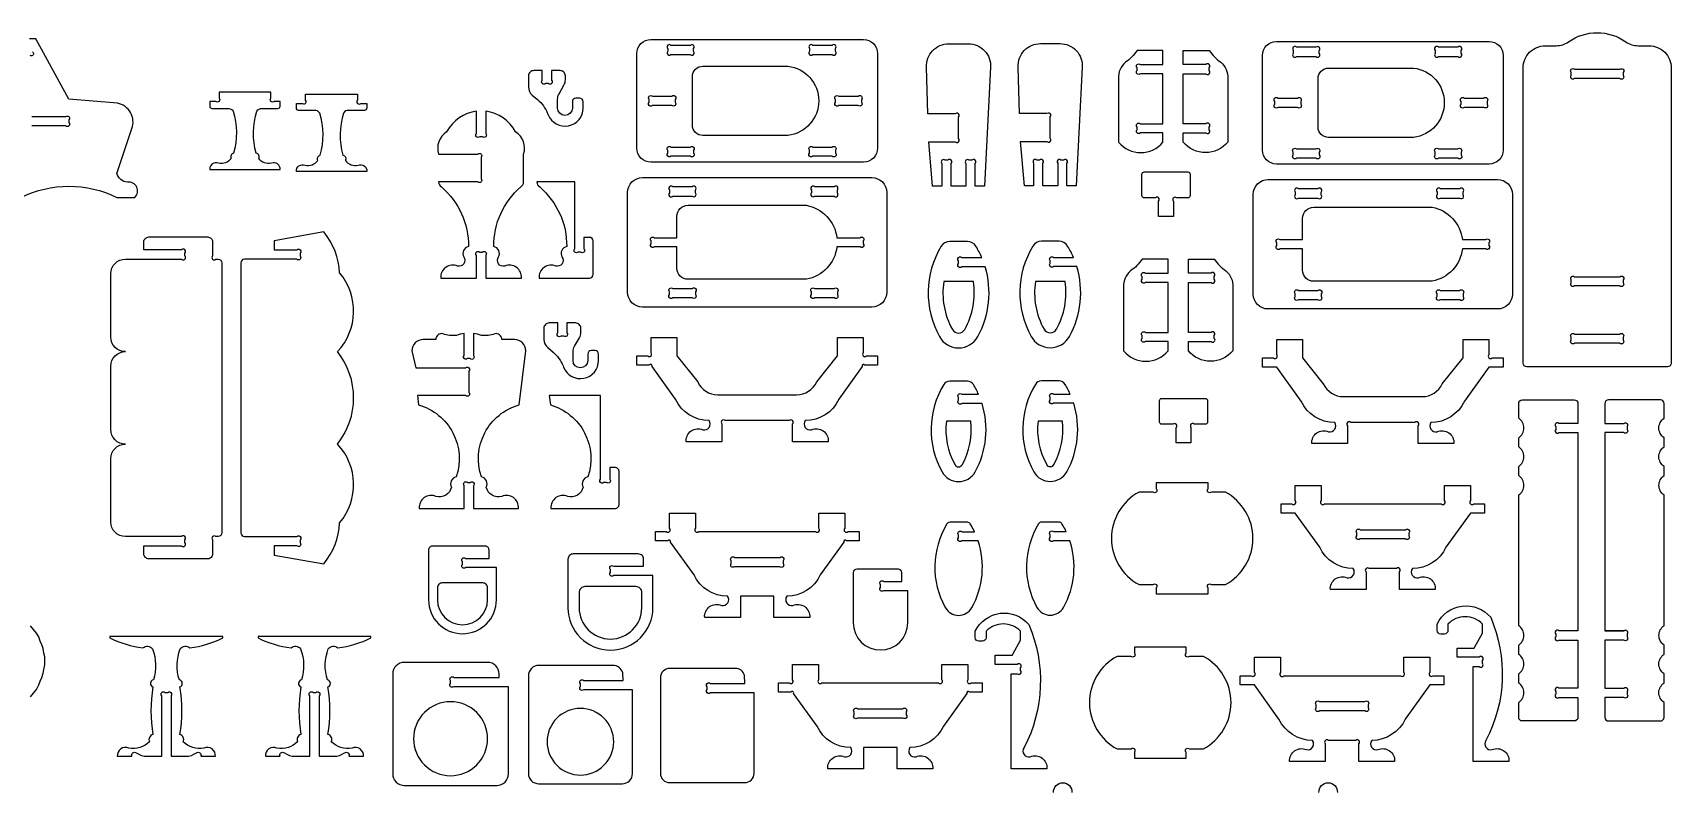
# Model space of a CAD drawing. Extents: x 4755 to 4925, y 1482 to 1588.
# Drawn here: x 4836.2 to 4924.7, y 1547.3 to 1588.1 of the extents above; entities that cross this region are included whole.
import ezdxf

# ---------------------------------------------------------------- set-up
doc = ezdxf.new("R2010")
doc.units = 0
doc.header["$MEASUREMENT"] = 0
doc.layers.add('LAYER1', color=18, linetype='CONTINUOUS')

msp = doc.modelspace()

# ---------------------------------------------------------------- linework, layer by layer
at = {"layer": 'LAYER1'}
for points in [[(4916.916, 1570.077, -0.414214), (4916.716, 1570.277), (4916.716, 1586.239, -0.414214), (4917.916, 1587.439), (4918.508, 1587.439, 0.155074), (4919.163, 1587.647, -0.31779), (4922.269, 1587.647, 0.155074), (4922.924, 1587.439), (4923.516, 1587.439, -0.414214), (4924.716, 1586.239), (4924.716, 1570.277, -0.414214), (4924.516, 1570.077)], [(4868.839, 1581.898), (4868.839, 1587.023, -0.414214), (4869.589, 1587.773), (4881.089, 1587.773, -0.414214), (4881.839, 1587.023), (4881.839, 1581.898, -0.414214), (4881.089, 1581.148), (4869.589, 1581.148, -0.414214)], [(4870.504, 1587.284), (4870.504, 1587.137, 1), (4870.681, 1586.96), (4871.727, 1586.96, 1), (4871.904, 1587.137), (4871.904, 1587.284, 1), (4871.727, 1587.46), (4870.681, 1587.46, 1)], [(4878.169, 1587.284), (4878.169, 1587.137, 1), (4878.346, 1586.96), (4879.392, 1586.96, 1), (4879.569, 1587.137), (4879.569, 1587.284, 1), (4879.392, 1587.46), (4878.346, 1587.46, 1)], [(4884.818, 1579.847), (4884.607, 1582.247), (4886.042, 1582.247, 1), (4886.218, 1582.423), (4886.218, 1583.582, 1), (4886.042, 1583.759), (4884.564, 1583.759), (4884.491, 1586.278, -0.431081), (4885.689, 1587.547), (4886.748, 1587.547, -0.431081), (4887.946, 1586.278), (4887.618, 1579.847), (4887.118, 1579.847), (4887.118, 1581.07, 1), (4886.942, 1581.247), (4886.795, 1581.247, 1), (4886.618, 1581.07), (4886.618, 1579.847), (4885.818, 1579.847), (4885.818, 1581.07, 1), (4885.642, 1581.247), (4885.495, 1581.247, 1), (4885.318, 1581.07), (4885.318, 1579.847)], [(4889.771, 1579.856), (4889.56, 1582.256), (4890.994, 1582.256, 1), (4891.171, 1582.433), (4891.171, 1583.592, 1), (4890.994, 1583.768), (4889.516, 1583.768), (4889.443, 1586.288, -0.431081), (4890.641, 1587.556), (4891.7, 1587.556, -0.431081), (4892.898, 1586.288), (4892.571, 1579.856), (4892.071, 1579.856), (4892.071, 1581.08, 1), (4891.894, 1581.256), (4891.747, 1581.256, 1), (4891.571, 1581.08), (4891.571, 1579.856), (4890.771, 1579.856), (4890.771, 1581.08, 1), (4890.594, 1581.256), (4890.447, 1581.256, 1), (4890.271, 1581.08), (4890.271, 1579.856)], [(4894.86, 1585.672), (4894.86, 1582.221, 0.468323), (4897.26, 1582.221), (4897.26, 1582.721), (4896.037, 1582.721, -1), (4895.86, 1582.898), (4895.86, 1583.044, -1), (4896.037, 1583.221), (4897.26, 1583.221), (4897.26, 1585.922), (4896.037, 1585.922, -1), (4895.86, 1586.099), (4895.86, 1586.246, -1), (4896.037, 1586.422), (4897.26, 1586.422), (4897.26, 1587.172), (4895.86, 1587.172, -0.082449), (4895.234, 1586.546, 0.237515)], [(4900.759, 1585.672), (4900.759, 1582.221, -0.468323), (4898.359, 1582.221), (4898.359, 1582.721), (4899.582, 1582.721, 1), (4899.759, 1582.898), (4899.759, 1583.044, 1), (4899.582, 1583.221), (4898.359, 1583.221), (4898.359, 1585.922), (4899.582, 1585.922, 1), (4899.759, 1586.099), (4899.759, 1586.246, 1), (4899.582, 1586.422), (4898.359, 1586.422), (4898.359, 1587.172), (4899.759, 1587.172, 0.082449), (4900.385, 1586.546, -0.237515)], [(4902.636, 1581.793), (4902.636, 1586.918, -0.414214), (4903.386, 1587.668), (4914.886, 1587.668, -0.414214), (4915.636, 1586.918), (4915.636, 1581.793, -0.414214), (4914.886, 1581.043), (4903.386, 1581.043, -0.414214)], [(4904.301, 1587.179), (4904.301, 1587.032, 1), (4904.478, 1586.856), (4905.524, 1586.856, 1), (4905.701, 1587.032), (4905.701, 1587.179, 1), (4905.524, 1587.356), (4904.478, 1587.356, 1)], [(4911.966, 1587.179), (4911.966, 1587.032, 1), (4912.143, 1586.856), (4913.19, 1586.856, 1), (4913.366, 1587.032), (4913.366, 1587.179, 1), (4913.19, 1587.356), (4912.143, 1587.356, 1)], [(4877.001, 1582.585), (4872.402, 1582.585, -0.414214), (4871.839, 1583.148), (4871.839, 1585.773, -0.414214), (4872.402, 1586.335), (4877.001, 1586.335, -0.88519)], [(4910.798, 1582.481), (4906.199, 1582.481, -0.414214), (4905.636, 1583.043), (4905.636, 1585.668, -0.414214), (4906.199, 1586.231), (4910.798, 1586.231, -0.88519)], [(4919.493, 1586.165), (4921.939, 1586.165, -1), (4922.116, 1585.988), (4922.116, 1585.842, -1), (4921.939, 1585.665), (4919.493, 1585.665, -1), (4919.316, 1585.842), (4919.316, 1585.988, -1)], [(4864.017, 1583.774), (4864.045, 1583.704, 0.825341), (4865.938, 1584.069), (4865.938, 1584.414, 0.414214), (4865.745, 1584.606), (4865.546, 1584.606, 0.414214), (4865.354, 1584.414), (4865.354, 1584.069, -1), (4864.558, 1584.069), (4864.558, 1584.555, -0.131652), (4864.635, 1584.843), (4864.9, 1585.302, 0.131652), (4864.977, 1585.59), (4864.977, 1585.807, 0.414214), (4864.689, 1586.095), (4864.23, 1586.095), (4864.23, 1585.569, -1), (4864.053, 1585.392), (4863.906, 1585.392, -1), (4863.73, 1585.569), (4863.73, 1586.095), (4863.271, 1586.095, 0.414214), (4862.982, 1585.807), (4862.982, 1585.21, 0.220517), (4863.187, 1584.77), (4863.475, 1584.526, -0.122252)], [(4847.666, 1580.748), (4849.566, 1580.748, 0.570657), (4849.1, 1581.08, -0.289506), (4848.41, 1581.337, 0.497317), (4848.277, 1581.627, 0.217136), (4848.277, 1581.627, -0.145354), (4848.308, 1583.901, -0.281118), (4848.602, 1584.048), (4849.447, 1584.048, 0.414214), (4849.567, 1584.168), (4849.567, 1584.428), (4849.243, 1584.428, -1), (4849.067, 1584.605), (4849.067, 1584.928), (4847.917, 1584.928), (4847.666, 1584.928), (4847.416, 1584.928), (4846.266, 1584.928), (4846.266, 1584.605, -1), (4846.089, 1584.428), (4845.766, 1584.428), (4845.766, 1584.168, 0.414214), (4845.886, 1584.048), (4846.73, 1584.048, -0.281118), (4847.024, 1583.901, -0.145354), (4847.055, 1581.627, 0.217136), (4847.055, 1581.627, 0.497317), (4846.923, 1581.337, -0.289506), (4846.233, 1581.08, 0.570657), (4845.767, 1580.748)], [(4852.347, 1580.644), (4850.448, 1580.644, -0.570657), (4850.914, 1580.976, 0.289506), (4851.604, 1581.233, -0.497317), (4851.737, 1581.523, -0.217136), (4851.737, 1581.523, 0.145354), (4851.705, 1583.797, 0.281118), (4851.411, 1583.944), (4850.567, 1583.944, -0.414214), (4850.447, 1584.064), (4850.447, 1584.324), (4850.77, 1584.324, 1), (4850.947, 1584.501), (4850.947, 1584.824), (4852.097, 1584.824), (4852.347, 1584.824), (4852.598, 1584.824), (4853.748, 1584.824), (4853.748, 1584.501, 1), (4853.925, 1584.324), (4854.248, 1584.324), (4854.248, 1584.064, -0.414214), (4854.128, 1583.944), (4853.283, 1583.944, 0.281118), (4852.989, 1583.797, 0.145354), (4852.958, 1581.523, -0.217136), (4852.958, 1581.523, -0.497317), (4853.091, 1581.233, 0.289506), (4853.781, 1580.976, -0.570657), (4854.247, 1580.644)], [(4870.727, 1584.21), (4869.681, 1584.21, -1), (4869.504, 1584.387), (4869.504, 1584.534, -1), (4869.681, 1584.71), (4870.727, 1584.71, -1), (4870.904, 1584.534), (4870.904, 1584.387, -1)], [(4879.746, 1584.71), (4880.792, 1584.71, -1), (4880.969, 1584.534), (4880.969, 1584.387, -1), (4880.792, 1584.21), (4879.746, 1584.21, -1), (4879.569, 1584.387), (4879.569, 1584.534, -1)], [(4904.524, 1584.106), (4903.478, 1584.106, -1), (4903.301, 1584.282), (4903.301, 1584.429, -1), (4903.478, 1584.606), (4904.524, 1584.606, -1), (4904.701, 1584.429), (4904.701, 1584.282, -1)], [(4913.543, 1584.606), (4914.59, 1584.606, -1), (4914.766, 1584.429), (4914.766, 1584.282, -1), (4914.59, 1584.106), (4913.543, 1584.106, -1), (4913.366, 1584.282), (4913.366, 1584.429, -1)], [(4860.675, 1583.902), (4860.675, 1582.698, -1), (4860.499, 1582.521), (4860.352, 1582.521, -1), (4860.175, 1582.698), (4860.175, 1583.902, 0.24185), (4858.564, 1582.776, 0.346655), (4858.131, 1581.576), (4860.249, 1581.576, -1), (4860.425, 1581.4), (4860.425, 1580.253, -1), (4860.249, 1580.076), (4858.131, 1580.076, 0.260797), (4858.283, 1579.804, -0.220455), (4859.743, 1576.579, 0.497317), (4859.486, 1576.018, -0.687365), (4859.15, 1575.52, 0.570657), (4858.248, 1574.878), (4860.175, 1574.878), (4860.175, 1576.101, -1), (4860.352, 1576.278), (4860.425, 1576.278), (4860.499, 1576.278, -1), (4860.675, 1576.101), (4860.675, 1574.878), (4862.602, 1574.878, 0.570657), (4861.7, 1575.52, -0.687365), (4861.365, 1576.018, 0.497317), (4861.108, 1576.579, -0.220455), (4862.567, 1579.804, 0.260797), (4862.72, 1580.076), (4862.72, 1581.576, 0.346655), (4862.286, 1582.776, 0.24185)], [(4870.681, 1581.96), (4871.727, 1581.96, -1), (4871.904, 1581.784), (4871.904, 1581.637, -1), (4871.727, 1581.46), (4870.681, 1581.46, -1), (4870.504, 1581.637), (4870.504, 1581.784, -1)], [(4878.346, 1581.96), (4879.392, 1581.96, -1), (4879.569, 1581.784), (4879.569, 1581.637, -1), (4879.392, 1581.46), (4878.346, 1581.46, -1), (4878.169, 1581.637), (4878.169, 1581.784, -1)], [(4904.478, 1581.856), (4905.524, 1581.856, -1), (4905.701, 1581.679), (4905.701, 1581.532, -1), (4905.524, 1581.356), (4904.478, 1581.356, -1), (4904.301, 1581.532), (4904.301, 1581.679, -1)], [(4912.143, 1581.856), (4913.19, 1581.856, -1), (4913.366, 1581.679), (4913.366, 1581.532, -1), (4913.19, 1581.356), (4912.143, 1581.356, -1), (4911.966, 1581.532), (4911.966, 1581.679, -1)], [(4866.282, 1574.878, 0.414214), (4866.482, 1575.078), (4866.482, 1576.878, 0.414214), (4866.282, 1577.078), (4865.982, 1577.078), (4865.982, 1576.455, -1), (4865.805, 1576.278), (4865.658, 1576.278, -1), (4865.482, 1576.455), (4865.482, 1580.076), (4863.437, 1580.076, 0.260797), (4863.59, 1579.804, -0.220455), (4865.049, 1576.579, 0.497317), (4864.792, 1576.018, -0.687365), (4864.457, 1575.52, 0.570657), (4863.555, 1574.878)], [(4868.339, 1574.109), (4868.339, 1579.509, -0.414214), (4869.139, 1580.309), (4881.539, 1580.309, -0.414214), (4882.339, 1579.509), (4882.339, 1574.109, -0.414214), (4881.539, 1573.309), (4869.139, 1573.309, -0.414214)], [(4897.025, 1578.213), (4897.025, 1579.037, 1), (4896.848, 1579.213), (4896.245, 1579.213, -0.414214), (4896.125, 1579.333), (4896.125, 1580.493, -0.414214), (4896.245, 1580.613), (4898.605, 1580.613, -0.414214), (4898.725, 1580.493), (4898.725, 1579.333, -0.414214), (4898.605, 1579.213), (4898.002, 1579.213, 1), (4897.825, 1579.037), (4897.825, 1578.213)], [(4902.136, 1574.004), (4902.136, 1579.404, -0.414214), (4902.936, 1580.204), (4915.336, 1580.204, -0.414214), (4916.136, 1579.404), (4916.136, 1574.004, -0.414214), (4915.336, 1573.204), (4902.936, 1573.204, -0.414214)], [(4870.606, 1579.632), (4870.606, 1579.486, 1), (4870.783, 1579.309), (4871.829, 1579.309, 1), (4872.006, 1579.486), (4872.006, 1579.632, 1), (4871.829, 1579.809), (4870.783, 1579.809, 1)], [(4878.271, 1579.632), (4878.271, 1579.486, 1), (4878.448, 1579.309), (4879.495, 1579.309, 1), (4879.671, 1579.486), (4879.671, 1579.632, 1), (4879.495, 1579.809), (4878.448, 1579.809, 1)], [(4905.626, 1579.704), (4904.58, 1579.704, 1), (4904.403, 1579.528), (4904.403, 1579.381, 1), (4904.58, 1579.204), (4905.626, 1579.204, 1), (4905.803, 1579.381), (4905.803, 1579.528, 1)], [(4912.068, 1579.528), (4912.068, 1579.381, 1), (4912.245, 1579.204), (4913.292, 1579.204, 1), (4913.468, 1579.381), (4913.468, 1579.528, 1), (4913.292, 1579.704), (4912.245, 1579.704, 1)], [(4879.643, 1577.059), (4880.895, 1577.059, -1), (4881.071, 1576.882), (4881.071, 1576.736, -1), (4880.895, 1576.559), (4879.643, 1576.559, -0.326135), (4878.001, 1574.809), (4871.606, 1574.809, -0.414214), (4871.006, 1575.409), (4871.006, 1576.559), (4869.783, 1576.559, -1), (4869.606, 1576.736), (4869.606, 1576.882, -1), (4869.783, 1577.059), (4871.006, 1577.059), (4871.006, 1578.209, -0.414214), (4871.606, 1578.809), (4878.001, 1578.809, -0.326135)], [(4913.44, 1576.954), (4914.692, 1576.954, -1), (4914.868, 1576.778), (4914.868, 1576.631, -1), (4914.692, 1576.454), (4913.44, 1576.454, -0.326135), (4911.798, 1574.704), (4905.403, 1574.704, -0.414214), (4904.803, 1575.304), (4904.803, 1576.454), (4903.58, 1576.454, -1), (4903.403, 1576.631), (4903.403, 1576.778, -1), (4903.58, 1576.954), (4904.803, 1576.954), (4904.803, 1578.104, -0.414214), (4905.403, 1578.704), (4911.798, 1578.704, -0.326135)], [(4852.784, 1575.158, 0.157436), (4851.937, 1577.371), (4849.25, 1576.898), (4849.25, 1576.398), (4850.473, 1576.398, -1), (4850.65, 1576.222), (4850.65, 1576.075, -1), (4850.473, 1575.898), (4847.65, 1575.898, 0.414214), (4847.45, 1575.698), (4847.45, 1573.898), (4847.45, 1561.098, 0.414214), (4847.65, 1560.898), (4850.473, 1560.898, -1), (4850.65, 1560.722), (4850.65, 1560.575, -1), (4850.473, 1560.399), (4849.25, 1560.399), (4849.25, 1559.899), (4851.937, 1559.426, 0.157436), (4852.784, 1561.639, 0.379394), (4852.671, 1565.898, 0.346118), (4852.671, 1570.898, 0.379394)], [(4841.207, 1565.898, -0.414214), (4840.422, 1566.684), (4840.422, 1570.113, -0.414214), (4841.207, 1570.898, -0.414214), (4840.422, 1571.684), (4840.422, 1575.113, -0.414214), (4841.207, 1575.898), (4844.245, 1575.898, 1), (4844.422, 1576.075), (4844.422, 1576.222, 1), (4844.245, 1576.398), (4842.207, 1576.398), (4842.207, 1576.837, -0.414214), (4842.469, 1577.098), (4845.66, 1577.098, -0.414214), (4845.922, 1576.837), (4845.922, 1576.075, 1), (4846.099, 1575.898), (4846.222, 1575.898, -0.414214), (4846.422, 1575.698), (4846.422, 1561.098, -0.414214), (4846.222, 1560.898), (4846.099, 1560.898, 1), (4845.922, 1560.722), (4845.922, 1559.96, -0.414214), (4845.66, 1559.698), (4842.469, 1559.698, -0.414214), (4842.207, 1559.96), (4842.207, 1560.398), (4844.245, 1560.398, 1), (4844.422, 1560.575), (4844.422, 1560.722, 1), (4844.245, 1560.898), (4841.207, 1560.898, -0.414214), (4840.422, 1561.684), (4840.422, 1565.113, -0.414214)], [(4887.653, 1575.486), (4886.395, 1575.486, -1), (4886.218, 1575.662), (4886.218, 1575.809, -1), (4886.395, 1575.986), (4887.47, 1575.986, 0.035368), (4887.156, 1576.595, 0.261699), (4886.697, 1576.853), (4885.74, 1576.853, 0.261699), (4885.281, 1576.595, 0.2701), (4885.186, 1571.708, 0.587624), (4887.25, 1571.708, 0.203772)], [(4892.606, 1575.495), (4891.347, 1575.495, -1), (4891.171, 1575.672), (4891.171, 1575.819, -1), (4891.347, 1575.995), (4892.423, 1575.995, 0.035368), (4892.108, 1576.605, 0.261699), (4891.649, 1576.863), (4890.692, 1576.863, 0.261699), (4890.233, 1576.605, 0.2701), (4890.139, 1571.718, 0.587624), (4892.203, 1571.718, 0.203772)], [(4895.135, 1574.391), (4895.135, 1570.939, 0.468323), (4897.535, 1570.939), (4897.535, 1571.439), (4896.312, 1571.439, -1), (4896.135, 1571.616), (4896.135, 1571.763, -1), (4896.312, 1571.939), (4897.535, 1571.939), (4897.535, 1574.641), (4896.312, 1574.641, -1), (4896.135, 1574.818), (4896.135, 1574.964, -1), (4896.312, 1575.141), (4897.535, 1575.141), (4897.535, 1575.891), (4896.135, 1575.891, -0.082449), (4895.509, 1575.264, 0.237515)], [(4901.034, 1574.391), (4901.034, 1570.939, -0.468323), (4898.634, 1570.939), (4898.634, 1571.439), (4899.857, 1571.439, 1), (4900.034, 1571.616), (4900.034, 1571.763, 1), (4899.857, 1571.939), (4898.634, 1571.939), (4898.634, 1574.641), (4899.857, 1574.641, 1), (4900.034, 1574.818), (4900.034, 1574.964, 1), (4899.857, 1575.141), (4898.634, 1575.141), (4898.634, 1575.891), (4900.034, 1575.891, 0.082449), (4900.66, 1575.264, -0.237515)], [(4887.017, 1574.686), (4885.42, 1574.686, 0.166664), (4885.885, 1572.097, 0.587624), (4886.552, 1572.097, 0.166664)], [(4891.969, 1574.695), (4890.372, 1574.695, 0.166664), (4890.837, 1572.107, 0.587624), (4891.504, 1572.107, 0.166664)], [(4919.493, 1574.949), (4921.939, 1574.949, -1), (4922.116, 1574.772), (4922.116, 1574.625, -1), (4921.939, 1574.449), (4919.493, 1574.449, -1), (4919.316, 1574.625), (4919.316, 1574.772, -1)], [(4870.783, 1574.309), (4871.829, 1574.309, -1), (4872.006, 1574.132), (4872.006, 1573.986, -1), (4871.829, 1573.809), (4870.783, 1573.809, -1), (4870.606, 1573.986), (4870.606, 1574.132, -1)], [(4878.448, 1574.309), (4879.495, 1574.309, -1), (4879.671, 1574.132), (4879.671, 1573.986, -1), (4879.495, 1573.809), (4878.448, 1573.809, -1), (4878.271, 1573.986), (4878.271, 1574.132, -1)], [(4904.58, 1574.204), (4905.626, 1574.204, -1), (4905.803, 1574.028), (4905.803, 1573.881, -1), (4905.626, 1573.704), (4904.58, 1573.704, -1), (4904.403, 1573.881), (4904.403, 1574.028, -1)], [(4912.245, 1574.204), (4913.292, 1574.204, -1), (4913.468, 1574.028), (4913.468, 1573.881, -1), (4913.292, 1573.704), (4912.245, 1573.704, -1), (4912.068, 1573.881), (4912.068, 1574.028, -1)], [(4864.851, 1570.126), (4864.88, 1570.055, 0.825341), (4866.772, 1570.421), (4866.772, 1570.765, 0.414214), (4866.58, 1570.958), (4866.381, 1570.958, 0.414214), (4866.189, 1570.765), (4866.189, 1570.421, -1), (4865.392, 1570.421), (4865.392, 1570.906, -0.131652), (4865.47, 1571.195), (4865.734, 1571.653, 0.131652), (4865.812, 1571.942), (4865.812, 1572.158, 0.414214), (4865.523, 1572.447), (4865.064, 1572.447), (4865.064, 1571.92, -1), (4864.888, 1571.743), (4864.741, 1571.743, -1), (4864.564, 1571.92), (4864.564, 1572.447), (4864.105, 1572.447, 0.414214), (4863.817, 1572.158), (4863.817, 1571.562, 0.220517), (4864.021, 1571.121), (4864.309, 1570.877, -0.122252)], [(4859.513, 1562.426), (4859.513, 1563.65, -1), (4859.689, 1563.826), (4859.836, 1563.826, -1), (4860.013, 1563.65), (4860.013, 1562.426), (4862.44, 1562.426, 0.570657), (4861.538, 1563.068, -0.424269), (4860.702, 1563.566, 0.497317), (4860.445, 1564.127, -0.429094), (4862.474, 1568.019), (4862.842, 1570.939), (4862.842, 1570.939, 0.414214), (4862.226, 1571.555), (4861.545, 1571.555, 0.480696), (4861.16, 1571.863, -0.114725), (4860.439, 1571.775, 0.056195), (4860.013, 1571.88), (4860.013, 1570.695, -1), (4859.836, 1570.519), (4859.689, 1570.519, -1), (4859.513, 1570.695), (4859.513, 1571.88, 0.056195), (4859.087, 1571.775, -0.114725), (4858.365, 1571.863, 0.480696), (4857.98, 1571.555), (4857.299, 1571.555, 0.414214), (4856.683, 1570.939), (4856.683, 1570.939), (4856.892, 1570.019), (4859.586, 1570.019, -1), (4859.763, 1569.842), (4859.763, 1568.695, -1), (4859.586, 1568.519), (4856.988, 1568.519), (4857.051, 1568.019, -0.429094), (4859.08, 1564.127, 0.497317), (4858.823, 1563.566, -0.424269), (4857.988, 1563.068, 0.570657), (4857.085, 1562.426)], [(4877.247, 1566.03), (4877.247, 1566.992, 1), (4877.07, 1567.169), (4874.339, 1567.169), (4873.607, 1567.169, 1), (4873.431, 1566.992), (4873.431, 1566.03), (4871.503, 1566.03, -0.570657), (4872.406, 1566.671, 0.687365), (4872.741, 1567.169, -0.291722), (4870.928, 1568.326), (4869.659, 1570.093, 1), (4869.515, 1570.167), (4868.839, 1570.167), (4868.839, 1570.667), (4869.429, 1570.667, 1), (4869.606, 1570.843), (4869.606, 1571.667), (4871.006, 1571.667), (4871.006, 1570.667), (4872.124, 1569.263, 0.291722), (4873.212, 1568.569), (4874.339, 1568.569), (4877.465, 1568.569, 0.291722), (4878.553, 1569.263), (4879.671, 1570.667), (4879.671, 1571.667), (4881.071, 1571.667), (4881.071, 1570.843, 1), (4881.248, 1570.667), (4881.839, 1570.667), (4881.839, 1570.167), (4881.162, 1570.167, 1), (4881.018, 1570.093), (4879.75, 1568.326, -0.291722), (4877.936, 1567.169, 0.687365), (4878.272, 1566.671, -0.570657), (4879.174, 1566.03)], [(4911.044, 1565.925), (4911.044, 1566.888, 1), (4910.867, 1567.064), (4908.136, 1567.064), (4907.404, 1567.064, 1), (4907.228, 1566.888), (4907.228, 1565.925), (4905.301, 1565.925, -0.570657), (4906.203, 1566.567, 0.687365), (4906.538, 1567.064, -0.291722), (4904.725, 1568.221), (4903.403, 1570.062), (4902.636, 1570.062), (4902.636, 1570.562), (4903.226, 1570.562, 1), (4903.403, 1570.739), (4903.403, 1571.562), (4904.803, 1571.562), (4904.803, 1570.562), (4905.921, 1569.158, 0.291722), (4907.009, 1568.464), (4908.136, 1568.464), (4911.262, 1568.464, 0.291722), (4912.35, 1569.158), (4913.468, 1570.562), (4913.468, 1571.562), (4914.868, 1571.562), (4914.868, 1570.739, 1), (4915.045, 1570.562), (4915.636, 1570.562), (4915.636, 1570.062), (4914.868, 1570.062), (4913.547, 1568.221, -0.291722), (4911.733, 1567.064, 0.687365), (4912.069, 1566.567, -0.570657), (4912.971, 1565.925)], [(4919.493, 1571.851), (4921.939, 1571.851, -1), (4922.116, 1571.675), (4922.116, 1571.528, -1), (4921.939, 1571.351), (4919.493, 1571.351, -1), (4919.316, 1571.528), (4919.316, 1571.675, -1)], [(4887.486, 1568.094), (4886.395, 1568.094, -1), (4886.218, 1568.271), (4886.218, 1568.418, -1), (4886.395, 1568.594), (4887.296, 1568.594, 0.031694), (4887.019, 1569.121, 0.261699), (4886.697, 1569.302), (4885.74, 1569.302, 0.261699), (4885.417, 1569.121, 0.2701), (4885.326, 1564.394, 0.587624), (4887.111, 1564.394, 0.206482)], [(4892.438, 1568.104), (4891.347, 1568.104, -1), (4891.171, 1568.281), (4891.171, 1568.427, -1), (4891.347, 1568.604), (4892.248, 1568.604, 0.031694), (4891.972, 1569.13, 0.261699), (4891.649, 1569.311), (4890.692, 1569.311, 0.261699), (4890.37, 1569.13, 0.2701), (4890.278, 1564.404, 0.587624), (4892.063, 1564.404, 0.206482)], [(4867.677, 1564.626), (4867.377, 1564.626), (4867.377, 1564.003, -1), (4867.2, 1563.826), (4867.053, 1563.826, -1), (4866.877, 1564.003), (4866.877, 1568.519), (4866.877, 1568.519), (4866.877, 1568.519), (4864.102, 1568.519), (4864.165, 1568.019, -0.429094), (4866.194, 1564.127, 0.497317), (4865.937, 1563.566, -0.424269), (4865.102, 1563.068, 0.570657), (4864.2, 1562.426), (4867.677, 1562.426, 0.414214), (4867.877, 1562.626), (4867.877, 1564.426, 0.414214)], [(4897.973, 1565.972), (4897.973, 1566.795, 1), (4897.796, 1566.972), (4897.193, 1566.972, -0.414214), (4897.073, 1567.092), (4897.073, 1568.252, -0.414214), (4897.193, 1568.372), (4899.553, 1568.372, -0.414214), (4899.673, 1568.252), (4899.673, 1567.092, -0.414214), (4899.553, 1566.972), (4898.95, 1566.972, 1), (4898.773, 1566.795), (4898.773, 1565.972)], [(4916.475, 1559.399), (4916.475, 1563.147, 0.531486), (4916.475, 1564.195), (4916.475, 1564.695, 0.531486), (4916.475, 1565.744), (4916.475, 1566.244, 0.531486), (4916.475, 1567.293), (4916.475, 1568.093, -0.414214), (4916.675, 1568.293), (4919.477, 1568.293, -0.414214), (4919.677, 1568.093), (4919.677, 1567.018), (4918.652, 1567.018, 1), (4918.475, 1566.842), (4918.475, 1566.695, 1), (4918.652, 1566.518), (4919.677, 1566.518), (4919.677, 1555.802), (4918.652, 1555.802, 1), (4918.475, 1555.625), (4918.475, 1555.479, 1), (4918.652, 1555.302), (4919.677, 1555.302), (4919.677, 1552.705), (4918.652, 1552.705, 1), (4918.475, 1552.528), (4918.475, 1552.381, 1), (4918.652, 1552.205), (4919.677, 1552.205), (4919.677, 1551.13, -0.414214), (4919.477, 1550.93), (4916.675, 1550.93, -0.414214), (4916.475, 1551.13), (4916.475, 1551.93, 0.531486), (4916.475, 1552.979), (4916.475, 1553.479, 0.531486), (4916.475, 1554.528), (4916.475, 1555.028, 0.531486), (4916.475, 1556.076), (4916.475, 1558.899)], [(4924.329, 1559.399), (4924.329, 1563.147, -0.531486), (4924.329, 1564.195), (4924.329, 1564.695, -0.531486), (4924.329, 1565.744), (4924.329, 1566.244, -0.531486), (4924.329, 1567.293), (4924.329, 1568.093, 0.414214), (4924.129, 1568.293), (4921.327, 1568.293, 0.414214), (4921.127, 1568.093), (4921.127, 1567.018), (4922.152, 1567.018, -1), (4922.329, 1566.842), (4922.329, 1566.695, -1), (4922.152, 1566.518), (4921.127, 1566.518), (4921.127, 1555.802), (4922.152, 1555.802, -1), (4922.329, 1555.625), (4922.329, 1555.479, -1), (4922.152, 1555.302), (4921.127, 1555.302), (4921.127, 1552.705), (4922.152, 1552.705, -1), (4922.329, 1552.528), (4922.329, 1552.381, -1), (4922.152, 1552.205), (4921.127, 1552.205), (4921.127, 1551.13, 0.414214), (4921.327, 1550.93), (4924.129, 1550.93, 0.414214), (4924.329, 1551.13), (4924.329, 1551.93, -0.531486), (4924.329, 1552.979), (4924.329, 1553.479, -0.531486), (4924.329, 1554.528), (4924.329, 1555.028, -0.531486), (4924.329, 1556.076), (4924.329, 1558.899)], [(4886.877, 1567.134), (4885.559, 1567.134, 0.15764), (4886.025, 1564.784, 0.587624), (4886.412, 1564.784, 0.15764)], [(4891.83, 1567.144), (4890.512, 1567.144, 0.15764), (4890.977, 1564.793, 0.587624), (4891.364, 1564.793, 0.15764)], [(4895.966, 1558.302), (4896.722, 1558.302, -1), (4896.898, 1558.126), (4896.898, 1557.802), (4899.698, 1557.802), (4899.698, 1558.126, -1), (4899.875, 1558.302), (4900.631, 1558.302, 0.59581), (4900.631, 1563.302), (4899.875, 1563.302, -1), (4899.698, 1563.479), (4899.698, 1563.802), (4896.898, 1563.802), (4896.898, 1563.479, -1), (4896.722, 1563.302), (4895.966, 1563.302, 0.59581)], [(4905.803, 1563.666), (4905.803, 1562.843, 1), (4905.98, 1562.666), (4912.292, 1562.666, 1), (4912.468, 1562.843), (4912.468, 1563.666), (4913.868, 1563.666), (4913.868, 1562.843, 1), (4914.045, 1562.666), (4914.636, 1562.666), (4914.636, 1562.166), (4913.868, 1562.166), (4912.547, 1560.325, -0.291722), (4910.733, 1559.169, 0.687365), (4911.069, 1558.671, -0.570657), (4911.971, 1558.029), (4910.044, 1558.029), (4910.044, 1558.992, 1), (4909.867, 1559.169), (4908.404, 1559.169, 1), (4908.228, 1558.992), (4908.228, 1558.029), (4906.301, 1558.029, -0.570657), (4907.203, 1558.671, 0.687365), (4907.538, 1559.169, -0.291722), (4905.725, 1560.325), (4904.403, 1562.166), (4903.636, 1562.166), (4903.636, 1562.666), (4904.226, 1562.666, 1), (4904.403, 1562.843), (4904.403, 1563.666)], [(4872.006, 1562.169), (4872.006, 1561.346, 1), (4872.183, 1561.169), (4878.495, 1561.169, 1), (4878.671, 1561.346), (4878.671, 1562.169), (4880.071, 1562.169), (4880.071, 1561.346, 1), (4880.248, 1561.169), (4880.839, 1561.169), (4880.839, 1560.669), (4880.162, 1560.669, 1), (4880.018, 1560.595), (4878.75, 1558.828, -0.291722), (4876.936, 1557.672, 0.687365), (4877.272, 1557.174, -0.570657), (4878.174, 1556.532), (4876.247, 1556.532), (4876.247, 1557.672), (4874.431, 1557.672), (4874.431, 1556.532), (4872.503, 1556.532, -0.570657), (4873.406, 1557.174, 0.687365), (4873.741, 1557.672, -0.291722), (4871.928, 1558.828), (4870.659, 1560.595, 1), (4870.515, 1560.669), (4869.839, 1560.669), (4869.839, 1561.169), (4870.429, 1561.169, 1), (4870.606, 1561.346), (4870.606, 1562.169)], [(4886.912, 1561.474, 0.014243), (4886.848, 1561.585, 0.261699), (4886.697, 1561.67), (4885.74, 1561.67, 0.261699), (4885.588, 1561.585, 0.2701), (4885.501, 1557.06, 0.587624), (4886.936, 1557.06, 0.21016), (4887.275, 1560.663), (4886.395, 1560.663, -1), (4886.218, 1560.839), (4886.218, 1560.986, -1), (4886.395, 1561.163), (4887.076, 1561.163, 0.026696)], [(4891.864, 1561.484, 0.014243), (4891.801, 1561.595, 0.261699), (4891.649, 1561.68), (4890.692, 1561.68, 0.261699), (4890.541, 1561.595, 0.2701), (4890.453, 1557.07, 0.587624), (4891.888, 1557.07, 0.21016), (4892.228, 1560.672), (4891.347, 1560.672, -1), (4891.171, 1560.849), (4891.171, 1560.996, -1), (4891.347, 1561.172), (4892.028, 1561.172, 0.026696)], [(4910.359, 1560.769), (4907.912, 1560.769, -1), (4907.736, 1560.945), (4907.736, 1561.092, -1), (4907.912, 1561.269), (4910.359, 1561.269, -1), (4910.536, 1561.092), (4910.536, 1560.945, -1)], [(4860.855, 1560.159, 0.414214), (4860.624, 1560.389), (4857.815, 1560.389, 0.414214), (4857.584, 1560.159), (4857.584, 1557.484, 1), (4861.255, 1557.484), (4861.255, 1559.221), (4859.596, 1559.221, -1), (4859.419, 1559.397), (4859.419, 1559.544, -1), (4859.596, 1559.721), (4860.855, 1559.721)], [(4869.206, 1559.672, 0.414214), (4868.918, 1559.961), (4865.406, 1559.961, 0.414214), (4865.117, 1559.672), (4865.117, 1557.055, 1), (4869.706, 1557.055), (4869.706, 1558.792), (4867.588, 1558.792, -1), (4867.412, 1558.969), (4867.412, 1559.115, -1), (4867.588, 1559.292), (4869.206, 1559.292)], [(4874.115, 1559.772), (4876.562, 1559.772, -1), (4876.739, 1559.595), (4876.739, 1559.448, -1), (4876.562, 1559.272), (4874.115, 1559.272, -1), (4873.939, 1559.448), (4873.939, 1559.595, -1)], [(4883.149, 1558.956, 0.414214), (4882.964, 1559.14), (4880.717, 1559.14, 0.414214), (4880.532, 1558.956), (4880.532, 1556.235, 1), (4883.469, 1556.235), (4883.469, 1557.972), (4882.177, 1557.972, -1), (4882.001, 1558.149), (4882.001, 1558.295, -1), (4882.177, 1558.472), (4883.149, 1558.472)], [(4860.519, 1558.393), (4858.32, 1558.393, 0.414214), (4858.064, 1558.137), (4858.064, 1557.484, 1), (4860.775, 1557.484), (4860.775, 1558.137, 0.414214)], [(4868.786, 1558.192), (4866.037, 1558.192, 0.414214), (4865.717, 1557.872), (4865.717, 1557.055, 1), (4869.106, 1557.055), (4869.106, 1557.872, 0.414214)], [(4914.077, 1554.874, -0.029821), (4914.108, 1554.935), (4914.518, 1555.682, 0.121687), (4914.518, 1555.682), (4914.518, 1556.168, 0.427031), (4912.654, 1556.168), (4912.654, 1555.823, -0.414214), (4912.461, 1555.631), (4912.262, 1555.631, -0.414214), (4912.07, 1555.823), (4912.07, 1556.168, -0.545644), (4914.963, 1556.533, -0.225477), (4914.707, 1549.876, 0.687365), (4915.043, 1549.378, -0.570657), (4915.945, 1548.737), (4914.018, 1548.737), (4914.018, 1553.874), (4914.341, 1553.874, 1), (4914.518, 1554.05), (4914.518, 1554.197, 1), (4914.341, 1554.374), (4913.154, 1554.374), (4913.154, 1554.874)], [(4889.125, 1554.484, -0.029821), (4889.156, 1554.545), (4889.566, 1555.292, 0.121687), (4889.566, 1555.292), (4889.566, 1555.778, 0.427031), (4887.702, 1555.778), (4887.702, 1555.433, -0.414214), (4887.509, 1555.241), (4887.311, 1555.241, -0.414214), (4887.118, 1555.433), (4887.118, 1555.778, -0.545644), (4890.011, 1556.143, -0.225477), (4889.756, 1549.486, 0.687365), (4890.091, 1548.989, -0.570657), (4890.993, 1548.347), (4889.066, 1548.347), (4889.066, 1553.484), (4889.389, 1553.484, 1), (4889.566, 1553.66), (4889.566, 1553.807, 1), (4889.389, 1553.984), (4888.202, 1553.984), (4888.202, 1554.484)], [(4846.473, 1555.42), (4846.473, 1555.5), (4840.373, 1555.5), (4840.373, 1555.42, 0.082494), (4842.156, 1554.879, -0.480983), (4842.674, 1554.824, -0.169376), (4842.72, 1553.153, 0.755968), (4842.693, 1552.768, 0.0823), (4842.693, 1550.192, 0.497317), (4842.515, 1549.805, -0.242348), (4841.394, 1549.462, 0.570657), (4840.773, 1549.02), (4841.562, 1549.02, -0.75881), (4841.799, 1549.207, 0.158853), (4842.373, 1549.02), (4843.173, 1549.02), (4843.173, 1552.294, -1), (4843.349, 1552.47), (4843.496, 1552.47, -1), (4843.673, 1552.294), (4843.673, 1549.02), (4844.473, 1549.02, 0.158853), (4845.046, 1549.207, -0.75881), (4845.283, 1549.02), (4846.073, 1549.02, 0.570657), (4845.451, 1549.462, -0.242348), (4844.33, 1549.805, 0.497317), (4844.153, 1550.192, 0.0823), (4844.153, 1552.768, 0.755968), (4844.125, 1553.153, -0.169376), (4844.171, 1554.824, -0.480983), (4844.689, 1554.879, 0.082494)], [(4854.473, 1555.42), (4854.473, 1555.5), (4848.373, 1555.5), (4848.373, 1555.42, 0.082494), (4850.156, 1554.879, -0.480983), (4850.674, 1554.824, -0.169376), (4850.72, 1553.153, 0.755968), (4850.693, 1552.768, 0.0823), (4850.693, 1550.192, 0.497317), (4850.515, 1549.805, -0.242348), (4849.394, 1549.462, 0.570657), (4848.773, 1549.02), (4849.562, 1549.02, -0.75881), (4849.799, 1549.207, 0.158853), (4850.373, 1549.02), (4851.173, 1549.02), (4851.173, 1552.294, -1), (4851.349, 1552.47), (4851.496, 1552.47, -1), (4851.673, 1552.294), (4851.673, 1549.02), (4852.473, 1549.02, 0.158853), (4853.046, 1549.207, -0.75881), (4853.283, 1549.02), (4854.073, 1549.02, 0.570657), (4853.451, 1549.462, -0.242348), (4852.33, 1549.805, 0.497317), (4852.153, 1550.192, 0.0823), (4852.153, 1552.768, 0.755968), (4852.125, 1553.153, -0.169376), (4852.171, 1554.824, -0.480983), (4852.689, 1554.879, 0.082494)], [(4894.78, 1549.42), (4895.536, 1549.42, -1), (4895.713, 1549.243), (4895.713, 1548.92), (4898.513, 1548.92), (4898.513, 1549.243, -1), (4898.689, 1549.42), (4899.445, 1549.42, 0.59581), (4899.445, 1554.42), (4898.689, 1554.42, -1), (4898.513, 1554.597), (4898.513, 1554.92), (4895.713, 1554.92), (4895.713, 1554.597, -1), (4895.536, 1554.42), (4894.78, 1554.42, 0.59581)], [(4903.606, 1554.374), (4903.606, 1553.55, 1), (4903.782, 1553.374), (4910.094, 1553.374, 1), (4910.271, 1553.55), (4910.271, 1554.374), (4911.671, 1554.374), (4911.671, 1553.55, 1), (4911.847, 1553.374), (4912.438, 1553.374), (4912.438, 1552.874), (4911.671, 1552.874), (4910.349, 1551.033, -0.291722), (4908.536, 1549.876, 0.687365), (4908.871, 1549.378, -0.570657), (4909.773, 1548.737), (4907.846, 1548.737), (4907.846, 1549.7, 1), (4907.67, 1549.876), (4906.207, 1549.876, 1), (4906.03, 1549.7), (4906.03, 1548.737), (4904.103, 1548.737, -0.570657), (4905.005, 1549.378, 0.687365), (4905.341, 1549.876, -0.291722), (4903.527, 1551.033), (4902.206, 1552.874), (4901.438, 1552.874), (4901.438, 1553.374), (4902.029, 1553.374, 1), (4902.206, 1553.55), (4902.206, 1554.374)], [(4858.775, 1552.959), (4858.775, 1553.106, -1), (4858.952, 1553.282), (4861.4, 1553.282), (4861.4, 1553.47, 0.414214), (4860.775, 1554.095), (4856.275, 1554.095, 0.414214), (4855.65, 1553.47), (4855.65, 1548.07, 0.414214), (4856.275, 1547.445), (4861.275, 1547.445, 0.414214), (4861.9, 1548.07), (4861.9, 1552.782), (4858.952, 1552.782, -1)], [(4868.603, 1552.618), (4865.967, 1552.618, -1), (4865.791, 1552.795), (4865.791, 1552.942, -1), (4865.967, 1553.118), (4868.103, 1553.118), (4868.079, 1553.531, 0.33076), (4867.54, 1553.931), (4863.54, 1553.931, 0.414214), (4862.978, 1553.368), (4862.978, 1548.096, 0.414214), (4863.54, 1547.533), (4868.04, 1547.533, 0.414214), (4868.603, 1548.096)], [(4875.173, 1552.454), (4872.818, 1552.454, -1), (4872.642, 1552.631), (4872.642, 1552.778, -1), (4872.818, 1552.954), (4874.673, 1552.954), (4874.651, 1553.407, 0.33076), (4874.166, 1553.767), (4870.616, 1553.767, 0.414214), (4870.11, 1553.261), (4870.11, 1548.103, 0.414214), (4870.616, 1547.597), (4874.666, 1547.597, 0.414214), (4875.173, 1548.103)], [(4878.654, 1553.984), (4878.654, 1553.16, 1), (4878.83, 1552.984), (4885.142, 1552.984, 1), (4885.319, 1553.16), (4885.319, 1553.984), (4886.719, 1553.984), (4886.719, 1553.16, 1), (4886.896, 1552.984), (4887.486, 1552.984), (4887.486, 1552.484), (4886.81, 1552.484, 1), (4886.666, 1552.41), (4885.397, 1550.643, -0.291722), (4883.584, 1549.486, 0.687365), (4883.919, 1548.989, -0.570657), (4884.822, 1548.347), (4882.894, 1548.347), (4882.894, 1549.486), (4881.078, 1549.486), (4881.078, 1548.347), (4879.151, 1548.347, -0.570657), (4880.053, 1548.989, 0.687365), (4880.389, 1549.486, -0.291722), (4878.575, 1550.643), (4877.307, 1552.41, 1), (4877.163, 1552.484), (4876.486, 1552.484), (4876.486, 1552.984), (4877.077, 1552.984, 1), (4877.254, 1553.16), (4877.254, 1553.984)], [(4858.775, 1551.97, 0.414214), (4856.775, 1549.97, 0.414214), (4858.775, 1547.97, 0.414214), (4860.775, 1549.97, 0.414214)], [(4865.79, 1551.606, 0.414214), (4863.99, 1549.806, 0.414214), (4865.79, 1548.006, 0.414214), (4867.59, 1549.806, 0.414214)], [(4883.21, 1551.086), (4880.763, 1551.086, -1), (4880.586, 1551.263), (4880.586, 1551.41, -1), (4880.763, 1551.586), (4883.21, 1551.586, -1), (4883.386, 1551.41), (4883.386, 1551.263, -1)], [(4908.162, 1551.476), (4905.715, 1551.476, -1), (4905.538, 1551.653), (4905.538, 1551.8, -1), (4905.715, 1551.976), (4908.162, 1551.976, -1), (4908.338, 1551.8), (4908.338, 1551.653, -1)]]:
    msp.add_lwpolyline(points, format="xyb", close=True, dxfattribs=at)
for points in [[(4835.564, 1579.24, -0.230289), (4840.755, 1579.24), (4841.719, 1579.24, 0.729626), (4841.324, 1580.061, -0.343544), (4840.755, 1580.539), (4841.564, 1582.962, 0.456332), (4840.783, 1584.334), (4838.16, 1584.554), (4836.369, 1587.804), (4836.034, 1587.804)], [(4836.194, 1587.115, -1), (4836.061, 1586.903)], [(4836.16, 1583.604), (4837.983, 1583.604, -1), (4838.16, 1583.427), (4838.16, 1583.354), (4838.16, 1583.281, -1), (4837.983, 1583.104), (4836.16, 1583.104)], [(4891.345, 1547.065, -0.427943), (4891.845, 1547.589, -0.427943), (4892.345, 1547.065, 0.204981)], [(4905.683, 1547.065, -0.427943), (4906.183, 1547.589, -0.427943), (4906.683, 1547.065, 0.204981)]]:
    msp.add_lwpolyline(points, format="xyb", dxfattribs=at)
for points in [[(4874.339, 1568.569), (4874.95, 1568.569)], [(4908.136, 1568.464), (4908.747, 1568.464)], [(4836.091, 1552.235), (4836.251, 1552.435), (4836.411, 1552.636), (4836.532, 1552.876), (4836.612, 1553.077), (4836.692, 1553.277), (4836.772, 1553.517), (4836.812, 1553.718), (4836.852, 1553.958), (4836.852, 1554.158), (4836.852, 1554.399), (4836.812, 1554.599), (4836.772, 1554.839), (4836.692, 1555.04), (4836.612, 1555.24), (4836.532, 1555.48), (4836.411, 1555.681), (4836.251, 1555.881), (4836.091, 1556.081)], [(4922.152, 1555.802), (4921.127, 1555.802)]]:
    msp.add_lwpolyline(points, dxfattribs=at)

doc.saveas('drawing.dxf')
